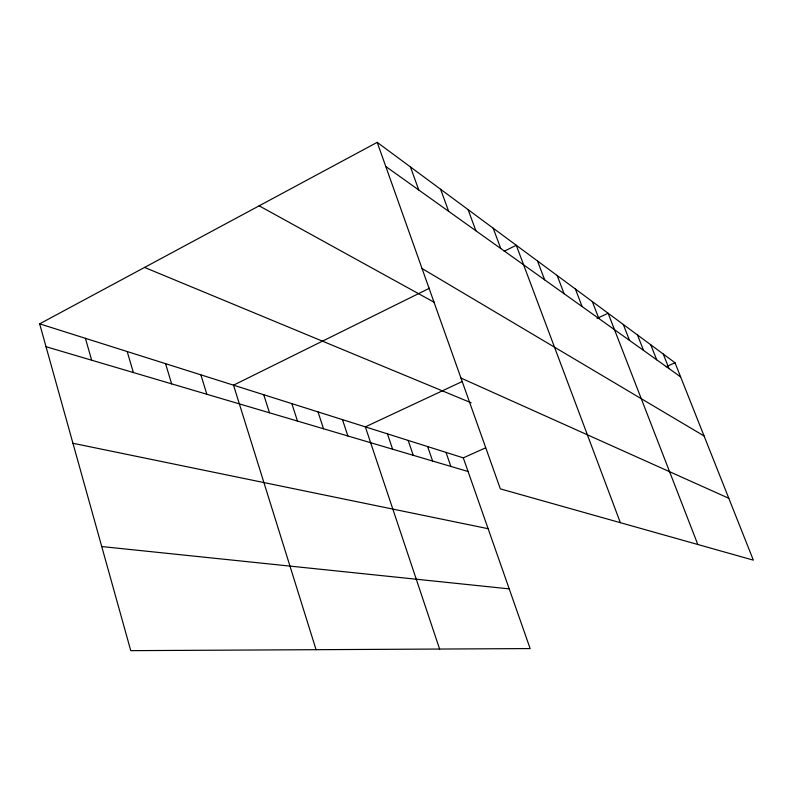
<?xml version="1.0" encoding="UTF-8"?>
<svg xmlns="http://www.w3.org/2000/svg" width="793" height="793" viewBox="0 0 793 793"><rect width="100%" height="100%" fill="white"/><g stroke="black" fill="none" stroke-linecap="round" stroke-linejoin="round"><path stroke-width="1.19" d="M39.65 323.841L463.29 457.858L530.15 648.575L130.756 650.647L39.65 323.841L377.21 142.353L675.012 362.748L753.35 560.145L500.353 488.875L377.21 142.353M429.469 288.216L233.519 385.17L316.06 649.685M504.179 251.252L516.273 245.265L620.354 522.686M462.19 381.552L365.345 426.872L439.609 649.041M597.05 318.429L608.122 313.245L697.82 544.504M463.29 457.858L485.613 447.827M666.179 366.713L675.012 362.748M101.732 546.546L509.225 588.872M72.946 443.277L488.121 528.693M46.024 346.71L468.088 471.518M144.574 267.429L471.141 402.785M460.971 378.063L728.797 498.282M259.152 205.823L434.485 302.46M422.054 268.53L704.075 435.981M385.785 166.471L680.612 376.863M663.275 354.065L669.014 368.596M650.795 344.826L656.683 359.794M637.503 334.993L643.549 350.417M623.308 324.486L629.513 340.405M592.331 301.568L598.884 318.548M575.401 289.029L582.131 306.584M557.172 275.548L564.101 293.717M537.525 260.996L544.652 279.84M493.196 228.196L500.76 248.516M468.078 209.6L475.869 230.753M440.611 189.269L448.65 211.334M410.457 166.956L418.763 190.003M445.983 452.387L450.87 466.433M427.645 446.578L432.621 461.03M408.157 440.412L413.242 455.301M387.44 433.86L392.624 449.205M342.467 419.636L347.859 435.972M318.023 411.904L323.524 428.775M291.844 403.617L297.464 421.063M263.752 394.736L269.481 412.786M200.887 374.851L206.834 394.26M165.559 363.67L171.625 383.852M127.197 351.537L133.373 372.541M85.396 338.314L91.671 360.2"/></g></svg>
